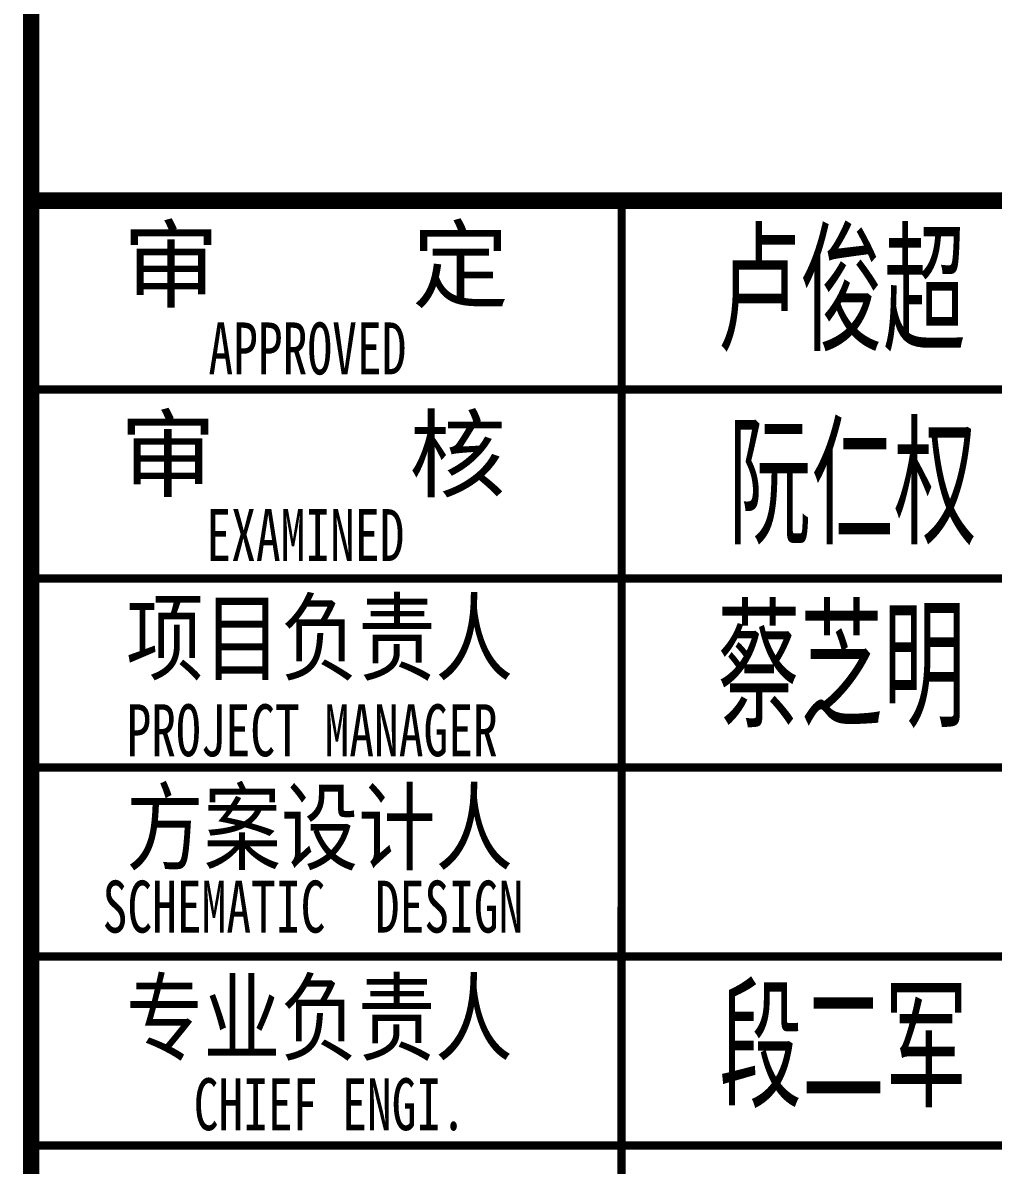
# Model space of a CAD drawing. Extents: x 2803505 to 5851001, y -1372902 to 24339.
# Drawn here: x 3486425 to 3490532, y -797937 to -793100 of the extents above; entities that cross this region are included whole.
import ezdxf
from ezdxf.enums import TextEntityAlignment as Align

# ---------------------------------------------------------------- set-up
doc = ezdxf.new("R2010")
doc.units = 0
doc.header["$LTSCALE"] = 1000
doc.header["$MEASUREMENT"] = 0
doc.layers.add('!!电气', color=1, linetype='CONTINUOUS')
doc.layers.add('图签文字', color=4, linetype='CONTINUOUS')
doc.layers.add('图框', color=147, linetype='CONTINUOUS', lineweight=20)
doc.styles.add('建筑图签-1', font='simhei.ttf', dxfattribs={"width": 0.7})
doc.styles.add('建筑图签-2', font='TXT.shx', dxfattribs={"width": 0.5, "bigfont": 'HZTXT.shx'})

# ---------------------------------------------------------------- blocks, each defined once
blk = doc.blocks.new('A$C33F37877')
at = {"layer": '图框'}
for points, const_width in [([(0, 0), (0, 57400)], 70), ([(7000, 13200.3), (0, 13200.3)], 70), ([(0, 13200.3), (7000, 13200.3)], 70), ([(2499.5, 6800.3), (2500, 13200.3)], 35), ([(0, 12400.3), (7000, 12400.3)], 35), ([(0, 11600.3), (7000, 11600.3)], 35), ([(0, 10800.3), (7000, 10800.3)], 35), ([(0, 10000.3), (7000, 10000.3)], 35), ([(0, 9200.3), (7000, 9200.3)], 35)]:
    blk.add_lwpolyline(points, dxfattribs=dict(at, const_width=const_width))
at = {"layer": '图签文字', "color": 7, "style": '建筑图签-1'}
for s, p in [('审    定', (387.7, 12779.2)), ('审    核', (374.6, 11976.9))]:
    blk.add_text(s, height=300, dxfattribs=at).set_placement(p)
at = {"layer": '图签文字', "color": 1, "style": '建筑图签-2', "width": 0.7}
for s, p in [('卢俊超', (2906.2, 12561.9)), ('阮仁权', (2952, 11744.4)), ('蔡芝明', (2906.2, 10970.9)), ('段二军', (2913.5, 9361))]:
    blk.add_text(s, height=500, dxfattribs=at).set_placement(p)
at = {"layer": '图签文字', "style": '建筑图签-1', "width": 0.7}
for s, p in [('APPROVED ', (750.6, 12464.7)), ('EXAMINED  ', (742, 11674.2, -1799)), ('PROJECT MANAGER', (403.9, 10848, -1799)), ('SCHEMATIC  DESIGN', (302.6, 10101.4, -1799))]:
    blk.add_text(s, height=220, dxfattribs=at).set_placement(p)
at = {"layer": '图签文字', "color": 7, "style": '建筑图签-1', "width": 0.8}
for s, p in [('项目负责人', (402.5, 11200.7)), ('方案设计人', (402.5, 10398.1)), ('专业负责人', (401.2, 9591.6))]:
    blk.add_text(s, height=300, dxfattribs=at).set_placement(p)
at = {"layer": '图签文字', "style": '建筑图签-1', "width": 0.7}
blk.add_text('CHIEF ENGI.', height=220, dxfattribs=at).set_placement((1264.5, 9374.8), align=Align.MIDDLE)

msp = doc.modelspace()

# ---------------------------------------------------------------- block references
at = {"layer": '!!电气'}
msp.add_blockref('A$C33F37877', (3486459.7, -807053.6), dxfattribs=at)

doc.saveas('drawing.dxf')
